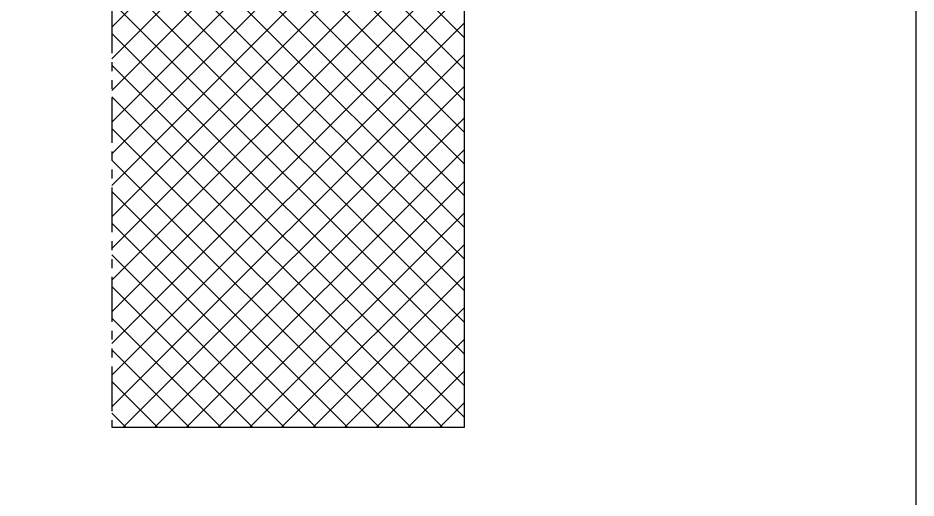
# Model space of a CAD drawing. Header units: millimetres. Extents: x -6247 to 53319, y -9113 to 41204.
# Drawn here: x 46953 to 53319, y 13071 to 16476 of the extents above; entities that cross this region are included whole.
import ezdxf

# ---------------------------------------------------------------- set-up
doc = ezdxf.new("R2010")
doc.units = ezdxf.units.MM
doc.linetypes.add('PHANTOM2', pattern=[31.75, 15.875, -3.175, 3.175, -3.175, 3.175, -3.175])

msp = doc.modelspace()

# ---------------------------------------------------------------- hatches: boundary and pattern name
h = msp.add_hatch()
h.set_pattern_fill('ANSI37', color=256, scale=50)
h.paths.add_polyline_path([(50117.876, 30513.923), (47617.876, 30513.923), (47617.876, 27513.923), (48487.876, 27513.923), (48487.876, 27663.923), (48787.876, 27663.923), (48787.876, 26993.923), (48487.876, 26993.923), (48487.876, 27143.923), (47617.876, 27143.923), (47617.876, 26593.17), (49027.876, 26593.17), (49027.876, 26583.17), (49427.876, 26583.17, -1), (49427.876, 26563.17), (49427.876, 26223.17), (49127.876, 25823.17), (49127.876, 23913.923), (49427.876, 23513.923), (49427.876, 23173.923, -1), (49427.876, 23153.923), (49127.876, 23153.923), (49127.876, 23133.923), (49427.876, 23133.923, -1), (49427.876, 23113.923), (49427.876, 22773.923), (49127.876, 22373.923), (49127.876, 17343.923), (49427.876, 16943.923), (49427.876, 16603.923, -1), (49427.876, 16583.923), (49027.876, 16583.923), (49027.876, 16573.923), (47617.876, 16573.923), (47617.876, 13573.923), (50117.876, 13573.923)])
h.paths.add_polyline_path([(50006.424, 26366.958), (50006.424, 26659.428), (49759.157, 26659.428), (49759.157, 26366.958)], flags=24)
h.paths.add_polyline_path([(47933.674, 28907.846), (48086.989, 28907.846), (48086.989, 29155.114), (47933.674, 29155.114)], flags=24)
h.paths.add_polyline_path([(50006.424, 24374.325), (50006.424, 24666.795), (49759.157, 24666.795), (49759.157, 24374.325)], flags=24)

# ---------------------------------------------------------------- linework, layer by layer
at = {"color": 32, "linetype": 'PHANTOM2', "ltscale": 20}
msp.add_line((47617.876, 30513.923), (47617.876, 13573.923), dxfattribs=at)
for p, q in [((50117.876, 13573.923), (50117.876, 30513.923)), ((47617.876, 13573.923), (50117.876, 13573.923))]:
    msp.add_line(p, q)
msp.add_lwpolyline([(-6246.785, -9113.353), (53319.484, -9113.353), (53319.484, 41203.667), (-6246.785, 41203.667)], close=True)

doc.saveas('drawing.dxf')
